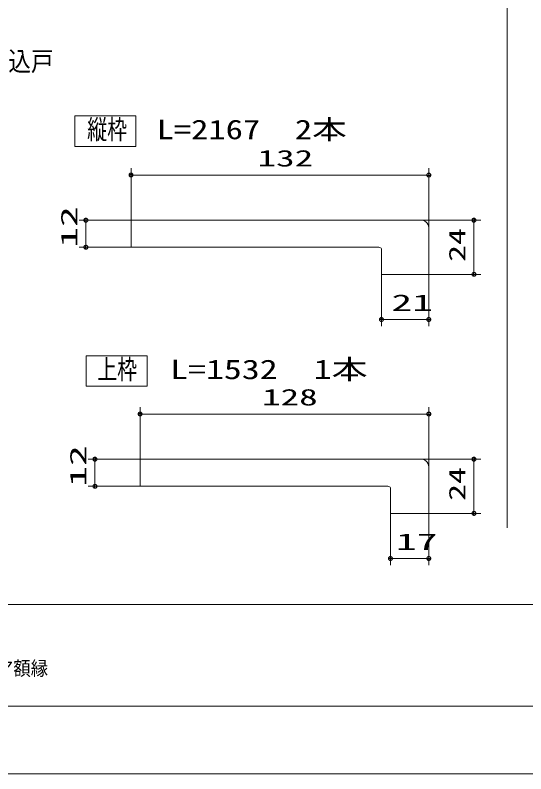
# Model space of a CAD drawing. Units: millimetres on the paper, with parts at other scales. Extents: x -305 to 305, y -152 to 152.
# Drawn here: x -155.1 to -79.6, y -148.5 to -36.5 of the extents above; entities that cross this region are included whole.
import ezdxf
from ezdxf.enums import TextEntityAlignment as Align

# ---------------------------------------------------------------- set-up
doc = ezdxf.new("R2010")
doc.units = ezdxf.units.MM
for name, color, linetype, lineweight in [('0-0_PV', 7, 'Continuous', 9), ('0-1_TV', 7, 'Continuous', 9), ('0-2_1図面枠', 7, 'Continuous', 9), ('0-3_0', 7, 'Continuous', 9), ('0-4_図面枠', 3, 'Continuous', 9), ('0-5_DEFPOINTS', 7, 'Continuous', 9)]:
    doc.layers.add(name, color=color, linetype=linetype, lineweight=lineweight)
doc.styles.add('ＭＳ ゴシック', font='')
doc.styles.get('ＭＳ ゴシック').set_extended_font_data('MS Gothic')

# ---------------------------------------------------------------- blocks, each defined once
blk = doc.blocks.new('_DOTSMALL')
at = {"layer": '0-3_0'}
for p, q in [((0.0746, 0.1), (-0.0746, 0.1)), ((0.1223, -0.0248), (-0.1223, -0.0248))]:
    blk.add_line(p, q, dxfattribs=at)
for points in [[(0.125, 0), (0.124, 0.0157), (0.1211, 0.0311), (0.1162, 0.046), (0.1095, 0.0602), (0.1011, 0.0735), (0.0911, 0.0856), (0.0797, 0.0963), (0.067, 0.1055), (0.0532, 0.1131), (0.0386, 0.1189), (0.0234, 0.1228), (0.0078, 0.1248), (-0.0078, 0.1248), (-0.0234, 0.1228), (-0.0386, 0.1189), (-0.0532, 0.1131), (-0.067, 0.1055), (-0.0797, 0.0963), (-0.0911, 0.0856), (-0.1011, 0.0735), (-0.1095, 0.0602), (-0.1162, 0.046), (-0.1211, 0.0311), (-0.124, 0.0157), (-0.125, 0), (0, 0)], [(-0.125, 0), (-0.124, -0.0157), (-0.1211, -0.0311), (-0.1162, -0.046), (-0.1095, -0.0602), (-0.1011, -0.0735), (-0.0911, -0.0856), (-0.0797, -0.0963), (-0.067, -0.1055), (-0.0532, -0.1131), (-0.0386, -0.1189), (-0.0234, -0.1228), (-0.0078, -0.1248), (0.0078, -0.1248), (0.0234, -0.1228), (0.0386, -0.1189), (0.0532, -0.1131), (0.067, -0.1055), (0.0797, -0.0963), (0.0911, -0.0856), (0.1011, -0.0735), (0.1095, -0.0602), (0.1162, -0.046), (0.1211, -0.0311), (0.124, -0.0157), (0.125, 0), (0, 0)]]:
    blk.add_lwpolyline(points, close=True, dxfattribs=at)

msp = doc.modelspace()

# ---------------------------------------------------------------- linework, layer by layer
at = {"layer": '0-0_PV'}
msp.add_line((-82.363, 124.144), (-82.363, -112.162), dxfattribs=at)
at = {"layer": '0-1_TV'}
for p, q in [((-146.259, -51.36), (-146.259, -55.856)), ((-146.259, -51.36), (-137.259, -51.36)), ((-137.259, -51.36), (-137.259, -55.856)), ((-146.259, -55.856), (-137.259, -55.856)), ((-137.964, -66.749), (-137.964, -59.082)), ((-93.963, -67.878), (-93.963, -59.082)), ((-137.964, -60.082), (-93.963, -60.082)), ((-137.964, -66.749), (-145.631, -66.749)), ((-144.631, -70.744), (-144.631, -66.749)), ((-137.964, -66.749), (-95.179, -66.749)), ((-137.964, -70.744), (-137.964, -66.749)), ((-95.179, -66.749), (-86.296, -66.749)), ((-87.296, -66.749), (-87.296, -74.749)), ((-93.963, -67.878), (-93.963, -74.749)), ((-137.964, -70.744), (-145.631, -70.744)), ((-101.354, -70.744), (-137.964, -70.744)), ((-100.963, -74.749), (-100.963, -71.091)), ((-100.963, -74.749), (-100.963, -82.416)), ((-93.963, -74.749), (-100.963, -74.749)), ((-93.963, -74.749), (-93.963, -82.416)), ((-93.963, -74.749), (-86.296, -74.749)), ((-93.963, -81.416), (-100.963, -81.416)), ((-144.592, -86.783), (-144.592, -91.279)), ((-144.592, -86.783), (-135.592, -86.783)), ((-135.592, -86.783), (-135.592, -91.279)), ((-144.592, -91.279), (-135.592, -91.279)), ((-136.628, -102.043), (-136.628, -94.367)), ((-93.962, -103.172), (-93.962, -94.367)), ((-136.628, -95.367), (-93.962, -95.367)), ((-136.628, -102.043), (-144.294, -102.043)), ((-143.294, -106.044), (-143.294, -102.043)), ((-136.628, -102.043), (-95.177, -102.043)), ((-136.628, -106.044), (-136.628, -102.043)), ((-95.177, -102.043), (-86.295, -102.043)), ((-87.295, -102.043), (-87.295, -110.042)), ((-93.962, -103.172), (-93.962, -110.042)), ((-136.628, -106.044), (-144.294, -106.044)), ((-100.019, -106.044), (-136.628, -106.044)), ((-99.629, -110.042), (-99.629, -106.391)), ((-99.629, -110.042), (-99.629, -117.699)), ((-93.962, -110.042), (-99.628, -110.042)), ((-93.962, -110.042), (-93.962, -117.699)), ((-93.962, -110.042), (-86.295, -110.042)), ((-93.962, -116.699), (-99.629, -116.699))]:
    msp.add_line(p, q, dxfattribs=at)
for points in [[(-95.179, -66.749), (-94.951, -66.763), (-94.728, -66.812), (-94.56, -66.879), (-94.406, -66.973), (-94.19, -67.193), (-94.058, -67.434), (-93.991, -67.654), (-93.966, -67.815), (-93.963, -67.878)], [(-100.963, -71.091), (-100.962, -71.072), (-100.964, -71.022), (-100.98, -70.955), (-101.018, -70.881), (-101.086, -70.813), (-101.196, -70.764), (-101.354, -70.744)], [(-95.177, -102.043), (-94.95, -102.057), (-94.727, -102.105), (-94.559, -102.173), (-94.405, -102.267), (-94.188, -102.487), (-94.057, -102.728), (-93.99, -102.948), (-93.965, -103.109), (-93.962, -103.172)], [(-99.629, -106.391), (-99.628, -106.372), (-99.63, -106.323), (-99.646, -106.255), (-99.683, -106.181), (-99.752, -106.113), (-99.861, -106.063), (-100.019, -106.044)]]:
    msp.add_lwpolyline(points, dxfattribs=at)
for centre, start, end in [((-137.964, -66.749), 90, 270), ((-137.964, -66.749), 0, 180), ((-95.179, -66.749), 86.40019, 266.40019), ((-95.179, -66.749), 270, 90), ((-93.963, -67.878), 183.24428, 3.24428), ((-93.963, -67.878), 0, 180), ((-137.964, -70.744), 90, 270), ((-137.964, -70.744), 180, 0), ((-101.354, -70.744), 83.09751, 263.09751), ((-101.354, -70.744), 270, 90), ((-100.963, -71.091), 176.6034, 356.6034), ((-100.963, -71.091), 0, 180), ((-100.963, -74.749), 90, 270), ((-100.963, -74.749), 180, 0), ((-93.963, -74.749), 180, 0), ((-93.963, -74.749), 270, 90), ((-136.628, -102.043), 90, 270), ((-136.628, -102.043), 0, 180), ((-95.177, -102.043), 86.39855, 266.39855), ((-95.177, -102.043), 270, 90), ((-93.962, -103.172), 183.24287, 3.24287), ((-93.962, -103.172), 0, 180), ((-136.628, -106.044), 90, 270), ((-136.628, -106.044), 180, 0), ((-100.019, -106.044), 83.06258, 263.06258), ((-100.019, -106.044), 270, 90), ((-99.629, -106.391), 176.51983, 356.51983), ((-99.629, -106.391), 0, 180), ((-99.629, -110.042), 180, 0), ((-99.628, -110.042), 90, 270), ((-93.962, -110.042), 180, 0), ((-93.962, -110.042), 270, 90)]:
    msp.add_arc(centre, 0.0003, start, end, dxfattribs=at)
at = {"layer": '0-4_図面枠'}
msp.add_line((-291.017, -123.498), (108.983, -123.498), dxfattribs=at)
msp.add_lwpolyline([(-291.017, -138.498), (108.983, -138.498), (108.983, 138.502), (-291.017, 138.502)], close=True, dxfattribs=at)
at = {"layer": '0-5_DEFPOINTS'}
msp.add_line((118.983, -148.498), (-301.017, -148.498), dxfattribs=at)

# ---------------------------------------------------------------- block references
at = {"layer": '0-1_TV', "xscale": 2.32, "yscale": 2.32}
for p, rotation in [((-137.964, -60.082), 180), ((-144.631, -66.749), 90), ((-87.296, -66.749), 90), ((-144.631, -70.744), 270), ((-87.296, -74.749), 270), ((-100.963, -81.416), 180), ((-136.628, -95.367), 180), ((-143.294, -102.043), 90), ((-87.295, -102.043), 90), ((-143.294, -106.044), 270), ((-87.295, -110.042), 270), ((-99.629, -116.699), 180)]:
    msp.add_blockref('_DOTSMALL', p, dxfattribs=dict(at, rotation=rotation))
for p in [(-93.963, -60.082), (-93.963, -81.416), (-93.962, -95.367), (-93.962, -116.699)]:
    msp.add_blockref('_DOTSMALL', p, dxfattribs=at)

# ---------------------------------------------------------------- texts
at = {"layer": '0-1_TV', "style": 'ＭＳ ゴシック'}
for s, height, width, p in [('2枚引き込戸', 2.886, 0.85, (-167.801, -45.585)), ('縦枠', 2.889, 0.75, (-144.445, -55.663)), ('L=2167\u30002本', 2.886, 1.3, (-134.187, -55.663)), ('132', 2.441, 1.65, (-119.266, -59.552)), ('21', 2.441, 1.85, (-99.495, -80.886)), ('上枠', 2.889, 0.75, (-142.967, -91.086)), ('L=1532\u30001本', 2.886, 1.35, (-132.195, -91.086)), ('128', 2.441, 1.65, (-118.601, -94.837)), ('17', 2.441, 1.85, (-98.827, -116.169))]:
    msp.add_text(s, height=height, dxfattribs=dict(at, width=width)).set_placement(p, align=Align.BOTTOM_LEFT)
for s, width, p in [('12', 1.85, (-145.161, -70.825)), ('24', 1.5, (-87.826, -72.901)), ('12', 1.85, (-143.824, -106.122)), ('24', 1.5, (-87.825, -108.194))]:
    msp.add_text(s, height=2.441, rotation=90, dxfattribs=dict(at, width=width)).set_placement(p, align=Align.BOTTOM_LEFT)
at = {"layer": '0-2_1図面枠', "style": 'ＭＳ ゴシック', "width": 0.9}
msp.add_text('ノウム 各種部材図面 ドア額縁', height=2.092, dxfattribs=at).set_placement((-186.165, -134.602), align=Align.BOTTOM_LEFT)

doc.saveas('drawing.dxf')
